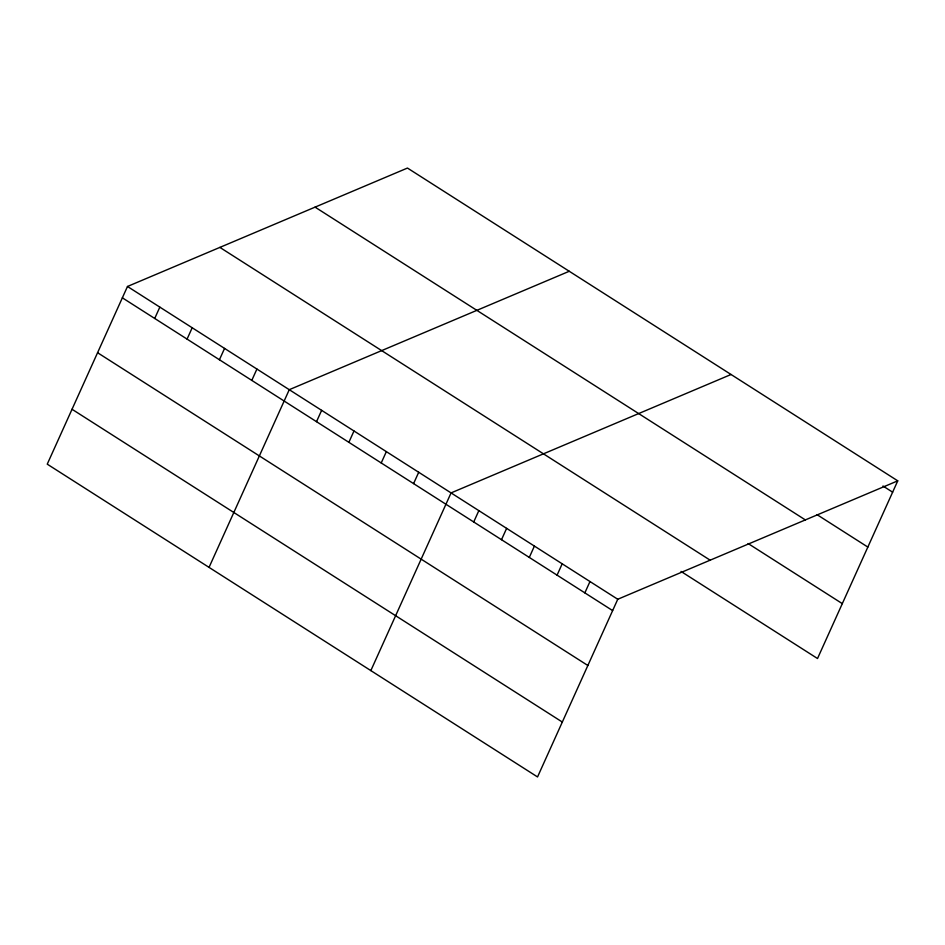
<?xml version="1.0" encoding="UTF-8"?>
<svg xmlns="http://www.w3.org/2000/svg" width="945" height="945" viewBox="0 0 945 945"><rect width="100%" height="100%" fill="white"/><g stroke="black" fill="none" stroke-linecap="round" stroke-linejoin="round"><path stroke-width="1.42" d="M127.48 286.477L47.25 464.16L537.54 776.944L617.758 599.26L897.75 480.84L407.46 168.056L127.48 286.477L617.758 599.26M154.72 318.453L159.835 307.125M187.075 339.101L192.189 327.761M219.429 359.75L224.556 348.41M251.795 380.386L256.91 369.058M209.046 567.378L289.264 389.694L569.256 271.274M316.516 421.671L321.631 410.343M348.87 442.319L353.985 430.979M381.225 462.967L386.351 451.627M413.591 483.604L418.706 472.276M370.842 670.596L451.06 492.912L731.052 374.492M473.728 521.971L478.843 510.643M501.511 539.701L506.626 528.361M529.294 557.42L534.409 546.092M557.077 575.151L562.192 563.811M584.861 592.869L589.975 581.541M897.75 480.84L817.519 658.523L681.026 571.441M882.973 486.013L892.635 492.18M817.118 514.706L867.841 547.072M315.063 207.132L805.353 519.915M748.086 543.517L842.314 603.631M219.878 247.401L710.156 560.184M122.354 297.817L612.643 610.6M97.571 352.709L587.861 665.493M72.033 409.268L562.322 722.051"/></g></svg>
